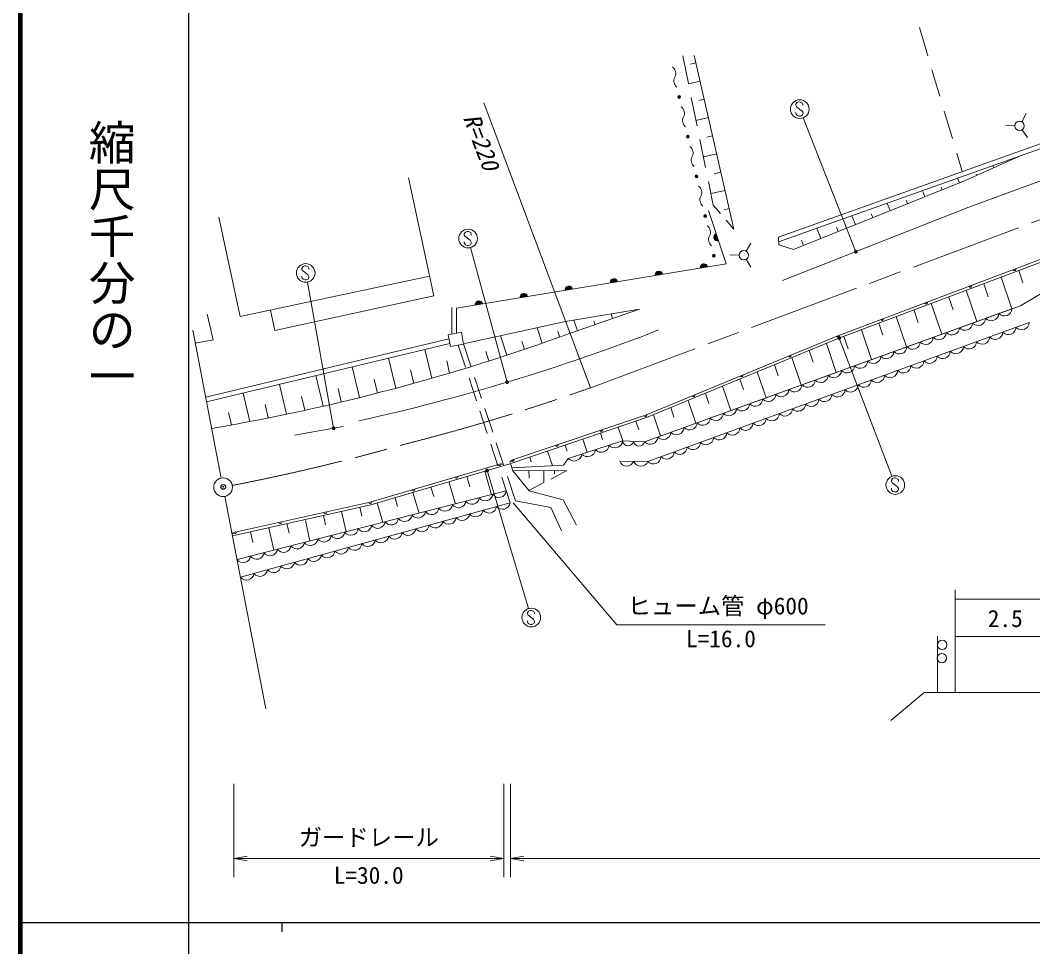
# Model space of a CAD drawing. Units: millimetres, scale not verified. Extents: x 40000 to 680000, y 20000 to 380000.
# Drawn here: x 40000 to 148408, y 202409 to 301590 of the extents above; entities that cross this region are included whole.
import ezdxf
from ezdxf.enums import TextEntityAlignment as Align

# ---------------------------------------------------------------- set-up
doc = ezdxf.new("R2010")
doc.units = ezdxf.units.MM
doc.header["$LTSCALE"] = 1000
doc.header["$PDMODE"] = 32
doc.header["$PDSIZE"] = 500
doc.linetypes.add('CHAIN', pattern=[18.5, 12, -1.5, 3.5, -1.5])
for name, color, linetype, lineweight in [('M-BGD', 7, 'Continuous', 13), ('M-BMK', 2, 'CHAIN', 13), ('M-BMK-SRVR', 3, 'Continuous', 13), ('M-STR-HTXT', 7, 'Continuous', 13), ('M-STR-STR3', 7, 'Continuous', 13), ('M-STR-STRC', 7, 'Continuous', 13), ('M-TTL', 2, 'Continuous', 140), ('M-TTL-BAND', 7, 'Continuous', 25), ('M-TTL-FRAM', 7, 'Continuous', 13)]:
    doc.layers.add(name, color=color, linetype=linetype, lineweight=lineweight)
doc.layers.add('M-OTRS', color=6, linetype='Continuous')
doc.styles.add('@ＭＳ ゴシック', font='')
doc.styles.add('ＭＳ ゴシック', font='')
doc.styles.get('@ＭＳ ゴシック').set_extended_font_data('@MS Gothic')
doc.styles.get('ＭＳ ゴシック').set_extended_font_data('MS Gothic')

# ---------------------------------------------------------------- blocks, each defined once
blk = doc.blocks.new('filled_dot')
at = {"color": 0, "linetype": 'Continuous', "lineweight": -2, "const_width": 1.25}
blk.add_lwpolyline([(-0.625, 0, 1), (0.625, 0, 1)], format="xyb", close=True, dxfattribs=at)
blk = doc.blocks.new('open_arrow')
at = {"color": 0, "linetype": 'Continuous', "lineweight": -2}
blk.add_lwpolyline([(7.5, 1.25), (0, 0), (7.5, -1.25)], dxfattribs=at)

msp = doc.modelspace()

# ---------------------------------------------------------------- linework, layer by layer
at = {"layer": 'M-BGD'}
for p, q in [((137182, 297776), (136279, 300824)), ((111550, 294816), (110951, 297766)), ((112164, 297827), (116411, 279230)), ((112347, 297028), (111762, 296894)), ((138463, 293453), (137620, 296299)), ((112792, 295078), (111554, 294795)), ((112468, 290295), (111851, 293331)), ((113237, 293128), (112650, 292994)), ((139799, 288945), (138931, 291874)), ((113683, 291178), (112350, 290874)), ((147242, 290726), (147712, 291606)), ((121173, 278387), (153828, 290011)), ((121193, 277863), (153996, 289540)), ((146502, 290306), (145502, 290346)), ((147282, 289876), (147842, 289046)), ((113376, 285822), (112768, 288814)), ((114128, 289229), (113497, 289085)), ((140852, 285392), (140273, 287346)), ((114573, 287279), (113146, 286953)), ((141095, 284405), (147228, 287131)), ((115018, 285329), (114285, 285161)), ((141570, 281580), (151950, 285407)), ((142402, 284984), (142344, 285128)), ((144137, 286032), (144230, 285799)), ((84274, 272084), (81582, 284722)), ((114197, 281778), (113680, 284324)), ((122789, 277057), (141095, 284405)), ((140366, 284688), (140565, 284192)), ((113942, 283032), (115464, 283379)), ((136626, 283268), (136853, 282702)), ((138709, 283447), (138600, 283718)), ((132830, 281988), (133141, 281212)), ((134997, 281957), (134856, 282308)), ((115599, 275505), (113698, 281238)), ((114960, 280900), (114197, 281778)), ((115909, 281429), (115363, 281305)), ((121624, 273724), (141570, 281580)), ((131285, 280467), (131123, 280870)), ((61248, 280509), (63560, 269867)), ((116411, 279230), (115583, 280183)), ((129052, 280660), (129429, 279722)), ((125281, 279319), (125717, 278232)), ((127573, 278977), (127383, 279449)), ((117722, 276866), (118232, 277726)), ((121173, 278387), (121205, 277532)), ((121205, 277532), (122789, 277057)), ((123860, 277487), (123639, 278039)), ((127527, 267823), (155929, 278516)), ((127637, 267544), (156026, 278232)), ((116962, 276446), (115962, 276466)), ((86706, 270754), (115599, 275505)), ((117722, 276006), (118232, 275146)), ((146911, 274799), (147360, 273474)), ((147098, 271036), (153850, 275034)), ((63560, 269867), (83821, 274211)), ((143165, 273390), (143646, 271970)), ((145038, 274095), (146185, 270706)), ((141292, 272685), (142423, 269344)), ((67266, 268379), (84274, 272084)), ((106854, 256467), (147098, 271036)), ((137547, 271275), (138661, 267982)), ((139438, 271927), (139888, 270597)), ((60646, 267397), (60013, 270121)), ((66809, 270564), (67266, 268379)), ((86206, 270849), (86206, 268005)), ((86706, 270754), (86706, 268101)), ((106287, 270659), (98369, 269329)), ((98813, 268062), (106287, 270659)), ((103266, 270151), (103426, 269665)), ((106854, 256467), (146185, 270706)), ((135695, 270507), (136132, 269215)), ((98369, 269329), (87473, 266953)), ((99275, 269481), (99647, 268352)), ((101415, 269378), (101537, 269009)), ((107202, 254357), (148024, 269225)), ((107202, 254357), (148024, 269225)), ((131928, 269159), (132363, 267874)), ((133801, 269865), (134899, 266620)), ((85820, 267930), (87227, 268201)), ((86066, 266654), (85820, 267930)), ((87227, 268201), (87473, 266924)), ((91403, 267810), (92087, 265732)), ((95332, 268667), (95876, 267015)), ((97565, 268280), (97762, 267682)), ((106932, 259330), (127527, 267823)), ((130056, 268454), (131137, 265258)), ((58741, 267016), (60646, 267397)), ((59858, 261230), (85905, 267488)), ((59953, 260739), (86000, 266996)), ((87473, 266924), (86066, 266654)), ((86888, 266812), (87666, 264452)), ((87473, 266953), (88257, 264575)), ((93695, 267243), (93985, 266365)), ((107038, 259049), (127637, 267544)), ((126324, 267002), (127375, 263896)), ((128183, 267750), (128630, 266428)), ((83311, 266350), (84053, 263262)), ((89850, 266131), (90184, 265117)), ((124473, 266234), (124895, 264987)), ((79422, 265416), (80196, 262195)), ((85661, 265130), (85975, 263823)), ((120766, 264707), (121164, 263532)), ((122618, 265474), (123613, 262534)), ((72430, 260272), (71643, 263547)), ((75532, 264482), (76321, 261198)), ((81775, 264183), (82126, 262720)), ((118913, 263946), (119851, 261172)), ((67754, 262613), (68522, 259416)), ((77902, 263180), (78261, 261687)), ((88055, 263273), (88848, 260866)), ((88647, 263391), (89401, 261105)), ((115207, 262418), (116089, 259810)), ((117060, 263181), (117433, 262079)), ((63864, 261678), (64596, 258632)), ((70121, 261321), (70478, 259835)), ((74034, 262158), (74378, 260726)), ((113354, 261654), (113725, 260559)), ((66213, 260467), (66561, 259015)), ((111501, 260890), (112327, 258448)), ((62309, 259589), (62627, 258266)), ((89202, 259791), (90008, 257346)), ((89755, 260031), (90586, 257508)), ((92713, 254519), (106932, 259330)), ((107796, 259361), (108566, 257086)), ((109649, 260125), (109995, 259100)), ((69357, 257157), (74568, 258093)), ((92435, 254107), (107038, 259049)), ((104024, 258029), (104520, 256562)), ((105918, 258670), (106229, 257750)), ((102129, 257388), (102357, 256715)), ((90387, 256195), (91146, 253893)), ((90969, 256347), (91746, 253989)), ((98340, 256106), (98555, 255471)), ((98681, 254690), (104500, 256556)), ((98681, 254690), (104500, 256556)), ((100235, 256747), (100711, 255341)), ((104500, 256556), (106854, 256467)), ((104500, 256556), (106854, 256467)), ((94551, 254823), (94718, 254330)), ((96970, 253916), (96446, 255465)), ((77479, 250011), (91322, 254076)), ((77554, 249721), (92435, 254107)), ((92746, 253349), (92484, 254124)), ((92634, 253681), (98148, 253979)), ((98148, 253979), (98681, 254690)), ((104185, 254375), (107202, 254357)), ((104185, 254375), (107202, 254357)), ((87807, 252743), (88135, 251630)), ((89725, 253308), (90464, 250800)), ((91547, 252676), (92446, 249947)), ((92157, 252742), (93016, 250135)), ((92740, 253370), (98523, 253375)), ((92746, 253349), (94500, 251200)), ((94472, 252585), (94471, 253371)), ((96048, 252091), (96047, 253372)), ((98523, 253375), (96795, 252478)), ((97211, 253019), (97211, 253373)), ((83970, 251612), (84267, 250604)), ((85888, 252177), (86586, 249811)), ((96048, 252091), (94450, 251262)), ((63216, 243847), (92033, 251201)), ((63216, 243847), (92033, 251201)), ((80133, 250481), (80409, 249544)), ((82051, 251046), (82707, 248821)), ((94500, 251200), (98131, 250262)), ((62723, 246400), (77554, 249721)), ((63005, 246788), (77479, 250011)), ((63579, 241971), (92446, 249947)), ((63579, 241971), (92446, 249947)), ((76361, 249454), (76572, 248510)), ((78829, 247831), (78215, 249915)), ((93016, 250135), (96822, 249422)), ((96822, 249422), (97934, 246927)), ((98131, 250262), (99564, 247545)), ((72457, 248580), (72680, 247585)), ((74409, 249017), (74899, 246828)), ((67144, 244849), (66602, 247269)), ((68554, 247706), (68783, 246684)), ((70532, 248025), (71021, 245839)), ((64651, 246832), (64906, 245690))]:
    msp.add_line(p, q, dxfattribs=at)
for centre, radius in [((110549, 293378), 150), ((110549, 293378), 100), ((110549, 293378), 50), ((147002, 290284), 500), ((111477, 289129), 150), ((111477, 289129), 100), ((111477, 289129), 50), ((112404, 284881), 150), ((112404, 284881), 100), ((112404, 284881), 50), ((113332, 280633), 150), ((113332, 280633), 100), ((113332, 280633), 50), ((114260, 276385), 150), ((114260, 276385), 100), ((117465, 276432), 500), ((114260, 276385), 50)]:
    msp.add_circle(centre, radius, dxfattribs=at)
for centre, radius, start, end in [((109345, 295896), 839, 331.91564, 52.72254), ((110825, 295107), 839, 151.91564, 232.72254), ((110273, 291648), 839, 331.91564, 52.72254), ((111753, 290859), 839, 151.91564, 232.72254), ((111201, 287400), 839, 331.91564, 52.72254), ((112680, 286611), 839, 151.91564, 232.72254), ((112128, 283152), 839, 331.91564, 52.72254), ((113608, 282362), 839, 151.91564, 232.72254), ((113056, 278904), 839, 331.91564, 52.72254), ((114649, 278371), 400, 108.33993, 288.33993), ((114649, 278371), 400, 108.33993, 288.33993), ((114649, 278371), 350, 108.33993, 288.33993), ((114649, 278371), 300, 108.33993, 288.33993), ((114649, 278371), 250, 108.33993, 288.33993), ((114536, 278114), 839, 151.91564, 232.72254), ((114649, 278371), 200, 108.33993, 288.33993), ((114649, 278371), 150, 108.33993, 288.33993), ((114649, 278371), 100, 108.33993, 288.33993), ((114649, 278371), 50, 108.33993, 288.33993), ((113191, 275109), 400, 9.33788, 189.33788), ((113191, 275109), 400, 9.33788, 189.33788), ((113191, 275109), 350, 9.33788, 189.33788), ((113191, 275109), 300, 9.33788, 189.33788), ((113191, 275109), 250, 9.33788, 189.33788), ((108376, 274317), 400, 9.33788, 189.33788), ((108376, 274317), 400, 9.33788, 189.33788), ((108376, 274317), 350, 9.33788, 189.33788), ((108376, 274317), 300, 9.33788, 189.33788), ((108376, 274317), 250, 9.33788, 189.33788), ((108376, 274317), 200, 9.33788, 189.33788), ((108376, 274317), 150, 9.33788, 189.33788), ((108376, 274317), 100, 9.33788, 189.33788), ((108376, 274317), 50, 9.33788, 189.33788), ((113191, 275109), 200, 9.33788, 189.33788), ((113191, 275109), 150, 9.33788, 189.33788), ((113191, 275109), 100, 9.33788, 189.33788), ((113191, 275109), 50, 9.33788, 189.33788), ((146462, 274952), 150, 200.63092, 20.63092), ((103560, 273525), 400, 9.33788, 189.33788), ((103560, 273525), 400, 9.33788, 189.33788), ((103560, 273525), 350, 9.33788, 189.33788), ((103560, 273525), 300, 9.33788, 189.33788), ((103560, 273525), 250, 9.33788, 189.33788), ((103560, 273525), 200, 9.33788, 189.33788), ((103560, 273525), 150, 9.33788, 189.33788), ((103560, 273525), 100, 9.33788, 189.33788), ((103560, 273525), 50, 9.33788, 189.33788), ((141728, 273170), 150, 200.63092, 20.63092), ((93929, 271942), 400, 9.33788, 189.33788), ((93929, 271942), 400, 9.33788, 189.33788), ((93929, 271942), 350, 9.33788, 189.33788), ((93929, 271942), 300, 9.33788, 189.33788), ((93929, 271942), 250, 9.33788, 189.33788), ((93929, 271942), 200, 9.33788, 189.33788), ((98745, 272734), 400, 9.33788, 189.33788), ((98745, 272734), 400, 9.33788, 189.33788), ((98745, 272734), 350, 9.33788, 189.33788), ((98745, 272734), 300, 9.33788, 189.33788), ((98745, 272734), 250, 9.33788, 189.33788), ((98745, 272734), 200, 9.33788, 189.33788), ((98745, 272734), 150, 9.33788, 189.33788), ((98745, 272734), 100, 9.33788, 189.33788), ((98745, 272734), 50, 9.33788, 189.33788), ((89114, 271150), 400, 9.33788, 189.33788), ((89114, 271150), 400, 9.33788, 189.33788), ((89114, 271150), 350, 9.33788, 189.33788), ((89114, 271150), 300, 9.33788, 189.33788), ((89114, 271150), 250, 9.33788, 189.33788), ((89114, 271150), 200, 9.33788, 189.33788), ((89114, 271150), 150, 9.33788, 189.33788), ((89114, 271150), 100, 9.33788, 189.33788), ((89114, 271150), 50, 9.33788, 189.33788), ((93929, 271942), 150, 9.33788, 189.33788), ((93929, 271942), 100, 9.33788, 189.33788), ((93929, 271942), 50, 9.33788, 189.33788), ((136994, 271387), 150, 200.63092, 20.63092), ((143973, 270233), 808, 222.30543, 357.49821), ((145378, 270741), 808, 222.30543, 357.49821), ((132261, 269605), 150, 200.63092, 20.63092), ((141164, 269215), 808, 222.30543, 357.49821), ((142568, 269724), 808, 222.30543, 357.49821), ((147214, 269261), 811, 222.5661, 357.45777), ((23439, 474747), 220000, 279.69902, 290.03594), ((28701, 473507), 220000, 282.47842, 291.22668), ((127527, 267823), 150, 202.4112, 20.63092), ((138354, 268198), 808, 222.30543, 357.49821), ((139759, 268707), 808, 222.30543, 357.49821), ((144399, 268236), 811, 222.5661, 357.45777), ((145807, 268748), 811, 222.5661, 357.45777), ((135545, 267181), 808, 222.30543, 357.49821), ((136950, 267690), 808, 222.30543, 357.49821), ((141583, 267210), 811, 222.5661, 357.45777), ((142991, 267723), 811, 222.5661, 357.45777), ((122378, 265700), 150, 202.4112, 22.4112), ((131331, 265656), 808, 222.30543, 357.49821), ((132736, 266164), 808, 222.30543, 357.49821), ((134140, 266673), 808, 222.30543, 357.49821), ((137360, 265672), 811, 222.5661, 357.45777), ((138768, 266185), 811, 222.5661, 357.45777), ((140176, 266697), 811, 222.5661, 357.45777), ((128522, 264639), 808, 222.30543, 357.49821), ((129926, 265147), 808, 222.30543, 357.49821), ((134545, 264647), 811, 222.5661, 357.45777), ((135953, 265159), 811, 222.5661, 357.45777), ((117229, 263576), 150, 202.4112, 22.4112), ((125713, 263622), 808, 222.30543, 357.49821), ((127117, 264130), 808, 222.30543, 357.49821), ((131730, 263621), 811, 222.5661, 357.45777), ((133137, 264134), 811, 222.5661, 357.45777), ((122903, 262605), 808, 222.30543, 357.49821), ((124308, 263113), 808, 222.30543, 357.49821), ((128914, 262596), 811, 222.5661, 357.45777), ((130322, 263109), 811, 222.5661, 357.45777), ((112081, 261453), 150, 202.4112, 22.4112), ((120094, 261588), 808, 222.30543, 357.49821), ((121499, 262096), 808, 222.30543, 357.49821), ((126099, 261571), 811, 222.5661, 357.45777), ((127507, 262083), 811, 222.5661, 357.45777), ((117285, 260570), 808, 222.30543, 357.49821), ((118689, 261079), 808, 222.30543, 357.49821), ((123284, 260545), 811, 222.5661, 357.45777), ((124691, 261058), 811, 222.5661, 357.45777), ((106932, 259330), 150, 198.69076, 22.4112), ((114475, 259553), 808, 222.30543, 357.49821), ((115880, 260062), 808, 222.30543, 357.49821), ((120468, 259520), 811, 222.5661, 357.45777), ((121876, 260033), 811, 222.5661, 357.45777), ((111666, 258536), 808, 222.30543, 357.49821), ((113071, 259045), 808, 222.30543, 357.49821), ((117653, 258494), 811, 222.5661, 357.45777), ((119061, 259007), 811, 222.5661, 357.45777), ((102192, 257726), 150, 198.69076, 18.69076), ((107452, 257011), 808, 222.30543, 357.49821), ((108857, 257519), 808, 222.30543, 357.49821), ((110261, 258028), 808, 222.30543, 357.49821), ((114837, 257469), 811, 222.5661, 357.45777), ((116245, 257982), 811, 222.5661, 357.45777), ((97452, 256123), 150, 198.69076, 18.69076), ((102216, 256174), 833, 221.35917, 354.19364), ((103671, 256640), 833, 221.35917, 354.19364), ((105092, 256630), 597, 187.18043, 348.49741), ((106269, 256586), 597, 187.18043, 348.49741), ((110614, 255931), 811, 222.5661, 357.45777), ((112022, 256444), 811, 222.5661, 357.45777), ((113430, 256956), 811, 222.5661, 357.45777), ((99307, 255241), 833, 221.35917, 354.19364), ((100762, 255707), 833, 221.35917, 354.19364), ((107799, 254906), 811, 222.5661, 357.45777), ((109207, 255418), 811, 222.5661, 357.45777), ((91322, 254076), 150, 196.36218, 16.36218), ((91463, 253596), 500, 61.36218, 106.36218), ((92873, 254046), 500, 108.69076, 153.69076), ((92713, 254519), 150, 198.69076, 18.69076), ((104941, 254689), 819, 202.58076, 336.74439), ((106449, 254680), 819, 202.58076, 336.74439), ((86708, 252721), 150, 196.36218, 16.36218), ((82093, 251366), 150, 196.36218, 16.36218), ((88356, 250575), 803, 216.47403, 352.15602), ((89797, 250942), 803, 216.47403, 352.15602), ((91238, 251310), 803, 216.47403, 352.15602), ((77479, 250011), 150, 192.55495, 16.36218), ((84034, 249472), 803, 216.47403, 352.15602), ((85474, 249839), 803, 216.47403, 352.15602), ((86915, 250207), 803, 216.47403, 352.15602), ((90198, 249648), 811, 217.9759, 352.91601), ((91642, 250047), 811, 217.9759, 352.91601), ((72654, 248937), 150, 192.55495, 12.55495), ((79711, 248369), 803, 216.47403, 352.15602), ((81152, 248736), 803, 216.47403, 352.15602), ((82593, 249104), 803, 216.47403, 352.15602), ((85868, 248452), 811, 217.9759, 352.91601), ((87312, 248851), 811, 217.9759, 352.91601), ((88755, 249250), 811, 217.9759, 352.91601), ((67830, 247862), 150, 192.55495, 12.55495), ((76829, 247633), 803, 216.47403, 352.15602), ((78270, 248001), 803, 216.47403, 352.15602), ((82982, 247654), 811, 217.9759, 352.91601), ((84425, 248053), 811, 217.9759, 352.91601), ((63114, 246300), 500, 102.55495, 147.55495), ((63005, 246788), 150, 192.55495, 12.55495), ((72507, 246530), 803, 216.47403, 352.15602), ((73948, 246898), 803, 216.47403, 352.15602), ((75389, 247266), 803, 216.47403, 352.15602), ((78651, 246458), 811, 217.9759, 352.91601), ((80095, 246857), 811, 217.9759, 352.91601), ((81538, 247255), 811, 217.9759, 352.91601), ((68184, 245427), 803, 216.47403, 352.15602), ((69625, 245795), 803, 216.47403, 352.15602), ((71066, 246163), 803, 216.47403, 352.15602), ((74321, 245261), 811, 217.9759, 352.91601), ((75765, 245660), 811, 217.9759, 352.91601), ((77208, 246059), 811, 217.9759, 352.91601), ((63862, 244324), 803, 216.47403, 352.15602), ((65303, 244692), 803, 216.47403, 352.15602), ((66744, 245060), 803, 216.47403, 352.15602), ((69991, 244065), 811, 217.9759, 352.91601), ((71435, 244464), 811, 217.9759, 352.91601), ((72878, 244863), 811, 217.9759, 352.91601), ((67104, 243267), 811, 217.9759, 352.91601), ((68548, 243666), 811, 217.9759, 352.91601), ((64218, 242470), 811, 217.9759, 352.91601), ((65661, 242868), 811, 217.9759, 352.91601)]:
    msp.add_arc(centre, radius, start, end, dxfattribs=at)
at = {"layer": 'M-BMK'}
msp.add_line((100969, 262222), (155589, 282627), dxfattribs=at)
for centre, start, end in [((27183, 469480), 284.18903, 289.59625), ((20836, 467774), 280.96972, 285.90022)]:
    msp.add_arc(centre, 220000, start, end, dxfattribs=at)
at = {"layer": 'M-BMK-SRVR'}
for p, q in [((58468, 268427), (61528, 252587)), ((61907, 250624), (66300, 227883))]:
    msp.add_line(p, q, dxfattribs=at)
msp.add_circle((61718, 251605), 1000, dxfattribs=at)
at = {"layer": 'M-OTRS'}
msp.add_point((61731, 251627), dxfattribs=at)
at = {"layer": 'M-STR-HTXT'}
for p, q in [((140115, 229640), (140115, 240626)), ((197287, 239626), (140115, 239626)), ((138202, 229640), (138202, 235640)), ((197287, 235626), (140115, 235626)), ((133196, 226645), (136770, 229640)), ((140695, 229640), (136770, 229640)), ((140695, 229640), (143195, 229640)), ((187195, 229640), (143195, 229640))]:
    msp.add_line(p, q, dxfattribs=at)
for centre in [(138719, 234726), (138673, 233314)]:
    msp.add_circle(centre, 500, dxfattribs=at)
at = {"layer": 'M-STR-STR3'}
for p, q in [((92767, 249933), (103862, 236856)), ((103862, 236856), (126199, 236856)), ((62862, 219856), (62862, 209856)), ((91769, 219856), (91769, 209856)), ((92487, 219856), (92487, 209856)), ((62862, 211856), (91769, 211856)), ((92487, 211856), (228136, 211856))]:
    msp.add_line(p, q, dxfattribs=at)
at = {"layer": 'M-STR-STRC'}
for p, q in [((123179, 292774), (123055, 292590)), ((123371, 292840), (123179, 292774)), ((123492, 292837), (123371, 292840)), ((123742, 292719), (123492, 292837)), ((123805, 292587), (123742, 292719)), ((123055, 292590), (123057, 292458)), ((123057, 291610), (123055, 291731)), ((123057, 292458), (123121, 292329)), ((123121, 292329), (123376, 292147)), ((123376, 292147), (123505, 292016)), ((123505, 292016), (123684, 291900)), ((123684, 291900), (123811, 291700)), ((123805, 292458), (123805, 292587)), ((123811, 291700), (123805, 291589)), ((123097, 291507), (123057, 291610)), ((123181, 291397), (123097, 291507)), ((123368, 291336), (123181, 291397)), ((123502, 291336), (123368, 291336)), ((123603, 291365), (123502, 291336)), ((123745, 291457), (123603, 291365)), ((123805, 291589), (123745, 291457)), ((129472, 276815), (123829, 291147)), ((87665, 278918), (87542, 278733)), ((87542, 278733), (87544, 278601)), ((87858, 278983), (87665, 278918)), ((87979, 278981), (87858, 278983)), ((88229, 278862), (87979, 278981)), ((88292, 278731), (88229, 278862)), ((88292, 278601), (88292, 278731)), ((87544, 277754), (87542, 277875)), ((87544, 278601), (87608, 278472)), ((87584, 277651), (87544, 277754)), ((87668, 277540), (87584, 277651)), ((87608, 278472), (87863, 278291)), ((87855, 277480), (87668, 277540)), ((87863, 278291), (87992, 278159)), ((87992, 278159), (88171, 278043)), ((88232, 277601), (88089, 277509)), ((88171, 278043), (88297, 277843)), ((88292, 277732), (88232, 277601)), ((88297, 277843), (88292, 277732)), ((87989, 277480), (87855, 277480)), ((88089, 277509), (87989, 277480)), ((88211, 277256), (92130, 262849)), ((70281, 275234), (70157, 275049)), ((70157, 275049), (70160, 274918)), ((70160, 274918), (70223, 274789)), ((70223, 274789), (70478, 274607)), ((70473, 275299), (70281, 275234)), ((70594, 275297), (70473, 275299)), ((70478, 274607), (70607, 274475)), ((70844, 275178), (70594, 275297)), ((70607, 274475), (70786, 274359)), ((70786, 274359), (70913, 274159)), ((70907, 275047), (70844, 275178)), ((70907, 274918), (70907, 275047)), ((70160, 274070), (70157, 274191)), ((70199, 273967), (70160, 274070)), ((70283, 273856), (70199, 273967)), ((70470, 273796), (70283, 273856)), ((70605, 273796), (70470, 273796)), ((70705, 273825), (70605, 273796)), ((70847, 273917), (70705, 273825)), ((70741, 273552), (73552, 257911)), ((70907, 274049), (70847, 273917)), ((70913, 274159), (70907, 274049)), ((133334, 252770), (127691, 267566)), ((94430, 238608), (89983, 253384)), ((133599, 252598), (133407, 252532)), ((133720, 252596), (133599, 252598)), ((133971, 252477), (133720, 252596)), ((133407, 252532), (133283, 252348)), ((133283, 252348), (133286, 252216)), ((133286, 252216), (133349, 252087)), ((133349, 252087), (133604, 251906)), ((133604, 251906), (133734, 251774)), ((133734, 251774), (133913, 251658)), ((133913, 251658), (134039, 251458)), ((134034, 252345), (133971, 252477)), ((134034, 252216), (134034, 252345)), ((133286, 251368), (133283, 251490)), ((133325, 251266), (133286, 251368)), ((133410, 251155), (133325, 251266)), ((133597, 251095), (133410, 251155)), ((133731, 251095), (133597, 251095)), ((133831, 251123), (133731, 251095)), ((133973, 251216), (133831, 251123)), ((134034, 251347), (133973, 251216)), ((134039, 251458), (134034, 251347)), ((94435, 238347), (94311, 238163)), ((94311, 238163), (94313, 238031)), ((94313, 238031), (94377, 237902)), ((94377, 237902), (94632, 237720)), ((94627, 238413), (94435, 238347)), ((94748, 238410), (94627, 238413)), ((94632, 237720), (94761, 237589)), ((94998, 238292), (94748, 238410)), ((94761, 237589), (94940, 237473)), ((94940, 237473), (95067, 237273)), ((95061, 238160), (94998, 238292)), ((95061, 238031), (95061, 238160)), ((94313, 237183), (94311, 237304)), ((94353, 237080), (94313, 237183)), ((94437, 236970), (94353, 237080)), ((94624, 236909), (94437, 236970)), ((94758, 236909), (94624, 236909)), ((94859, 236938), (94758, 236909)), ((95001, 237030), (94859, 236938)), ((95061, 237162), (95001, 237030)), ((95067, 237273), (95061, 237162))]:
    msp.add_line(p, q, dxfattribs=at)
for centre in [(123462, 292077), (87949, 278221), (70564, 274537), (133691, 251835), (94718, 237650)]:
    msp.add_circle(centre, 1000, dxfattribs=at)
at = {"layer": 'M-TTL'}
msp.add_line((40000, 380000), (40000, 20000), dxfattribs=at)
at = {"layer": 'M-TTL-BAND'}
for p, q in [((58000, 370000), (58000, 20000)), ((40000, 205000), (579000, 205000)), ((68000, 205000), (68000, 204000))]:
    msp.add_line(p, q, dxfattribs=at)
at = {"layer": 'M-TTL-FRAM'}
msp.add_line((89651, 292749), (101045, 262250), dxfattribs=at)

# ---------------------------------------------------------------- block references
at = {"layer": 'M-STR-STR3', "xscale": 193, "yscale": 193}
for p in [(62862, 211856), (92487, 211856)]:
    msp.add_blockref('open_arrow', p, dxfattribs=at)
at = {"layer": 'M-STR-STR3', "xscale": 193, "yscale": 193, "rotation": 180}
msp.add_blockref('open_arrow', (91769, 211856), dxfattribs=at)
at = {"layer": 'M-STR-STRC', "xscale": 160, "yscale": 160}
for p, rotation in [((129472, 276815), 111.5), ((127691, 267566), 290.9), ((92130, 262849), 105.2), ((73552, 257911), 100.2), ((89983, 253384), 286.7)]:
    msp.add_blockref('filled_dot', p, dxfattribs=dict(at, rotation=rotation))

# ---------------------------------------------------------------- texts
at = {"layer": 'M-STR-HTXT', "style": 'ＭＳ ゴシック'}
msp.add_text('2.5', height=1833, dxfattribs=at).set_placement((143596, 236082), align=Align.BOTTOM_LEFT)
at = {"layer": 'M-STR-STR3', "style": 'ＭＳ ゴシック'}
for s, p in [('ヒューム管 φ600', (105031, 237430)), ('L=16.0', (111281, 233918)), ('ガードレール', (69816, 212653)), ('L=30.0', (73566, 208594))]:
    msp.add_text(s, height=1833, dxfattribs=at).set_placement(p, align=Align.BOTTOM_LEFT)
at = {"layer": 'M-TTL-BAND', "style": '@ＭＳ ゴシック'}
msp.add_text('縮尺千分の一', height=3666, rotation=270, dxfattribs=at).set_placement((49777, 261030), align=Align.MIDDLE_RIGHT)
at = {"layer": 'M-TTL-FRAM', "style": 'ＭＳ ゴシック', "oblique": 15}
msp.add_text('R=220', height=1833, rotation=290.886, dxfattribs=at).set_placement((86882, 290970), align=Align.BOTTOM_LEFT)

doc.saveas('drawing.dxf')
